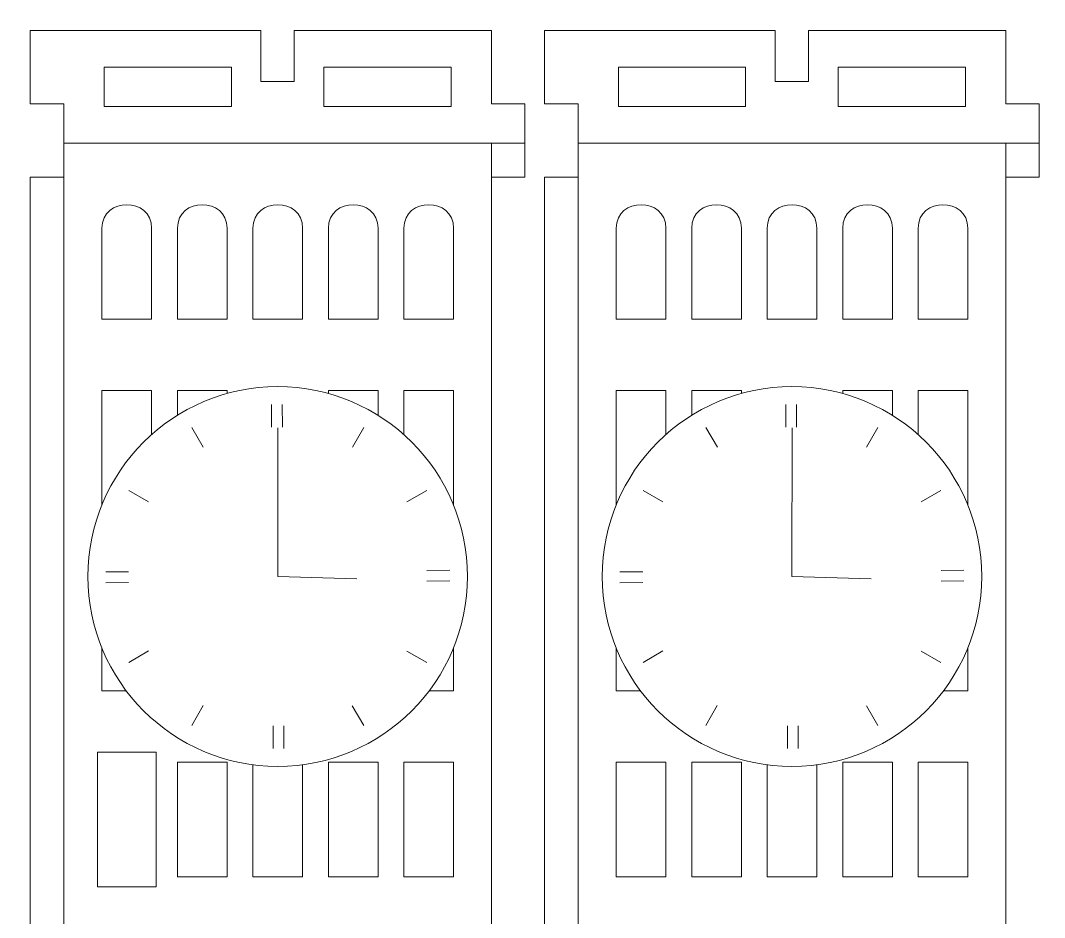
# Model space of a CAD drawing. Header units: millimetres. Extents: x -824 to 903, y -527 to 785.
# Drawn here: x -455.2 to -363.4, y 647.1 to 727.6 of the extents above; entities that cross this region are included whole.
import ezdxf

# ---------------------------------------------------------------- set-up
doc = ezdxf.new("R2010")
doc.units = ezdxf.units.MM
doc.header["$MEASUREMENT"] = 0
doc.layers.add('Camada 1', color=7, linetype='Continuous')

msp = doc.modelspace()

# ---------------------------------------------------------------- linework, layer by layer
at = {"layer": 'Camada 1', "color": 250, "lineweight": 9}
for points, knots in [([(-549.2728, 502.0451), (-549.2728, 502.0451), (-289.6563, 502.0451), (-289.6563, 502.0451), (-289.6563, 502.0451), (-289.6563, 502.0451), (-289.6563, 769.111), (-289.6563, 769.111), (-289.6563, 769.111), (-289.6563, 769.111), (-549.2728, 769.111), (-549.2728, 769.111), (-549.2728, 769.111), (-549.2728, 769.111), (-549.2728, 502.0451), (-549.2728, 502.0451)], [0, 0, 0, 0, 0.2, 0.2, 0.2, 0.2, 0.4, 0.4, 0.4, 0.4, 0.6, 0.6, 0.6, 0.6, 1, 1, 1, 1]), ([(-454.3518, 621.0344), (-454.3518, 621.0344), (-451.3516, 621.0344), (-451.3516, 621.0344), (-451.3516, 621.0344), (-451.3516, 621.0344), (-451.3516, 615.0342), (-451.3516, 615.0342), (-451.3516, 615.0342), (-451.3516, 615.0342), (-454.3518, 615.0342), (-454.3518, 615.0342), (-454.3518, 615.0342), (-454.3518, 615.0342), (-454.3518, 522.5338), (-454.3518, 522.5338), (-454.3518, 522.5338), (-454.3518, 522.5338), (-451.3516, 522.5338), (-451.3516, 522.5338), (-451.3516, 522.5338), (-451.3516, 522.5338), (-451.3516, 515.9603), (-451.3516, 515.9603), (-451.3516, 515.9603), (-451.3516, 515.9603), (-454.3518, 515.9603), (-454.3518, 515.9603), (-454.3518, 515.9603), (-454.3518, 515.9603), (-454.3518, 509.3865), (-454.3518, 509.3865), (-454.3518, 509.3865), (-454.3518, 509.3865), (-448.3515, 509.3865), (-448.3515, 509.3865), (-448.3515, 509.3865), (-448.3515, 509.3865), (-448.3515, 503.3863), (-448.3515, 503.3863), (-448.3515, 503.3863), (-448.3515, 503.3863), (-444.3512, 503.3863), (-444.3512, 503.3863), (-444.3512, 503.3863), (-444.3512, 503.3863), (-444.3512, 506.3864), (-444.3512, 506.3864), (-444.3512, 506.3864), (-444.3512, 506.3864), (-419.9499, 506.3864), (-419.9499, 506.3864), (-419.9499, 506.3864), (-419.9499, 506.3864), (-419.9499, 503.3863), (-419.9499, 503.3863), (-419.9499, 503.3863), (-419.9499, 503.3863), (-415.9497, 503.3863), (-415.9497, 503.3863), (-415.9497, 503.3863), (-415.9497, 503.3863), (-415.9497, 509.3865), (-415.9497, 509.3865), (-415.9497, 509.3865), (-415.9497, 509.3865), (-412.9798, 509.3865), (-412.9798, 509.3865), (-412.9798, 509.3865), (-412.9798, 509.3865), (-412.9798, 515.9603), (-412.9798, 515.9603), (-412.9798, 515.9603), (-412.9798, 515.9603), (-409.9797, 515.9603), (-409.9797, 515.9603), (-409.9797, 515.9603), (-409.9797, 515.9603), (-409.9797, 522.5338), (-409.9797, 522.5338), (-409.9797, 522.5338), (-409.9797, 522.5338), (-412.9798, 522.5338), (-412.9798, 522.5338), (-412.9798, 522.5338), (-412.9798, 522.5338), (-412.9798, 615.0342), (-412.9798, 615.0342), (-412.9798, 615.0342), (-412.9798, 615.0342), (-409.9797, 615.0342), (-409.9797, 615.0342), (-409.9797, 615.0342), (-409.9797, 615.0342), (-409.9797, 621.0344), (-409.9797, 621.0344), (-409.9797, 621.0344), (-409.9797, 621.0344), (-412.9798, 621.0344), (-412.9798, 621.0344), (-412.9798, 621.0344), (-412.9798, 621.0344), (-412.9798, 713.5346), (-412.9798, 713.5346), (-412.9798, 713.5346), (-412.9798, 713.5346), (-409.9797, 713.5346), (-409.9797, 713.5346), (-409.9797, 713.5346), (-409.9797, 713.5346), (-409.9797, 720.1083), (-409.9797, 720.1083), (-409.9797, 720.1083), (-409.9797, 720.1083), (-412.9798, 720.1083), (-412.9798, 720.1083), (-412.9798, 720.1083), (-412.9798, 720.1083), (-412.9798, 726.6819), (-412.9798, 726.6819), (-412.9798, 726.6819), (-412.9798, 726.6819), (-430.6657, 726.6819), (-430.6657, 726.6819), (-430.6657, 726.6819), (-430.6657, 726.6819), (-430.6657, 722.117), (-430.6657, 722.117), (-430.6657, 722.117), (-430.6657, 722.117), (-433.6658, 722.117), (-433.6658, 722.117), (-433.6658, 722.117), (-433.6658, 722.117), (-433.6658, 726.6819), (-433.6658, 726.6819), (-433.6658, 726.6819), (-433.6658, 726.6819), (-454.3518, 726.6819), (-454.3518, 726.6819), (-454.3518, 726.6819), (-454.3518, 726.6819), (-454.3518, 720.1083), (-454.3518, 720.1083), (-454.3518, 720.1083), (-454.3518, 720.1083), (-451.3516, 720.1083), (-451.3516, 720.1083), (-451.3516, 720.1083), (-451.3516, 720.1083), (-451.3516, 713.5346), (-451.3516, 713.5346), (-451.3516, 713.5346), (-451.3516, 713.5346), (-454.3518, 713.5346), (-454.3518, 713.5346), (-454.3518, 713.5346), (-454.3518, 713.5346), (-454.3518, 621.0344), (-454.3518, 621.0344)], [0, 0, 0, 0, 0.0243902, 0.0243902, 0.0243902, 0.0243902, 0.0487805, 0.0487805, 0.0487805, 0.0487805, 0.0731707, 0.0731707, 0.0731707, 0.0731707, 0.097561, 0.097561, 0.097561, 0.097561, 0.1219512, 0.1219512, 0.1219512, 0.1219512, 0.1463415, 0.1463415, 0.1463415, 0.1463415, 0.1707317, 0.1707317, 0.1707317, 0.1707317, 0.195122, 0.195122, 0.195122, 0.195122, 0.2195122, 0.2195122, 0.2195122, 0.2195122, 0.2439024, 0.2439024, 0.2439024, 0.2439024, 0.2682927, 0.2682927, 0.2682927, 0.2682927, 0.2926829, 0.2926829, 0.2926829, 0.2926829, 0.3170732, 0.3170732, 0.3170732, 0.3170732, 0.3414634, 0.3414634, 0.3414634, 0.3414634, 0.3658537, 0.3658537, 0.3658537, 0.3658537, 0.3902439, 0.3902439, 0.3902439, 0.3902439, 0.4146341, 0.4146341, 0.4146341, 0.4146341, 0.4390244, 0.4390244, 0.4390244, 0.4390244, 0.4634146, 0.4634146, 0.4634146, 0.4634146, 0.4878049, 0.4878049, 0.4878049, 0.4878049, 0.5121951, 0.5121951, 0.5121951, 0.5121951, 0.5365854, 0.5365854, 0.5365854, 0.5365854, 0.5609756, 0.5609756, 0.5609756, 0.5609756, 0.5853659, 0.5853659, 0.5853659, 0.5853659, 0.6097561, 0.6097561, 0.6097561, 0.6097561, 0.6341463, 0.6341463, 0.6341463, 0.6341463, 0.6585366, 0.6585366, 0.6585366, 0.6585366, 0.6829268, 0.6829268, 0.6829268, 0.6829268, 0.7073171, 0.7073171, 0.7073171, 0.7073171, 0.7317073, 0.7317073, 0.7317073, 0.7317073, 0.7560976, 0.7560976, 0.7560976, 0.7560976, 0.7804878, 0.7804878, 0.7804878, 0.7804878, 0.804878, 0.804878, 0.804878, 0.804878, 0.8292683, 0.8292683, 0.8292683, 0.8292683, 0.8536585, 0.8536585, 0.8536585, 0.8536585, 0.8780488, 0.8780488, 0.8780488, 0.8780488, 0.902439, 0.902439, 0.902439, 0.902439, 0.9268293, 0.9268293, 0.9268293, 0.9268293, 0.9512195, 0.9512195, 0.9512195, 0.9512195, 1, 1, 1, 1]), ([(-408.215, 621.0344), (-408.215, 621.0344), (-405.2148, 621.0344), (-405.2148, 621.0344), (-405.2148, 621.0344), (-405.2148, 621.0344), (-405.2148, 615.0342), (-405.2148, 615.0342), (-405.2148, 615.0342), (-405.2148, 615.0342), (-408.215, 615.0342), (-408.215, 615.0342), (-408.215, 615.0342), (-408.215, 615.0342), (-408.215, 522.5338), (-408.215, 522.5338), (-408.215, 522.5338), (-408.215, 522.5338), (-405.2148, 522.5338), (-405.2148, 522.5338), (-405.2148, 522.5338), (-405.2148, 522.5338), (-405.2148, 515.9603), (-405.2148, 515.9603), (-405.2148, 515.9603), (-405.2148, 515.9603), (-408.215, 515.9603), (-408.215, 515.9603), (-408.215, 515.9603), (-408.215, 515.9603), (-408.215, 509.3865), (-408.215, 509.3865), (-408.215, 509.3865), (-408.215, 509.3865), (-402.2146, 509.3865), (-402.2146, 509.3865), (-402.2146, 509.3865), (-402.2146, 509.3865), (-402.2146, 503.3863), (-402.2146, 503.3863), (-402.2146, 503.3863), (-402.2146, 503.3863), (-398.2144, 503.3863), (-398.2144, 503.3863), (-398.2144, 503.3863), (-398.2144, 503.3863), (-398.2144, 506.3864), (-398.2144, 506.3864), (-398.2144, 506.3864), (-398.2144, 506.3864), (-373.8131, 506.3864), (-373.8131, 506.3864), (-373.8131, 506.3864), (-373.8131, 506.3864), (-373.8131, 503.3863), (-373.8131, 503.3863), (-373.8131, 503.3863), (-373.8131, 503.3863), (-369.8129, 503.3863), (-369.8129, 503.3863), (-369.8129, 503.3863), (-369.8129, 503.3863), (-369.8129, 509.3865), (-369.8129, 509.3865), (-369.8129, 509.3865), (-369.8129, 509.3865), (-366.843, 509.3865), (-366.843, 509.3865), (-366.843, 509.3865), (-366.843, 509.3865), (-366.843, 515.9603), (-366.843, 515.9603), (-366.843, 515.9603), (-366.843, 515.9603), (-363.8429, 515.9603), (-363.8429, 515.9603), (-363.8429, 515.9603), (-363.8429, 515.9603), (-363.8429, 522.5338), (-363.8429, 522.5338), (-363.8429, 522.5338), (-363.8429, 522.5338), (-366.843, 522.5338), (-366.843, 522.5338), (-366.843, 522.5338), (-366.843, 522.5338), (-366.843, 615.0342), (-366.843, 615.0342), (-366.843, 615.0342), (-366.843, 615.0342), (-363.8429, 615.0342), (-363.8429, 615.0342), (-363.8429, 615.0342), (-363.8429, 615.0342), (-363.8429, 621.0344), (-363.8429, 621.0344), (-363.8429, 621.0344), (-363.8429, 621.0344), (-366.843, 621.0344), (-366.843, 621.0344), (-366.843, 621.0344), (-366.843, 621.0344), (-366.843, 713.5346), (-366.843, 713.5346), (-366.843, 713.5346), (-366.843, 713.5346), (-363.8429, 713.5346), (-363.8429, 713.5346), (-363.8429, 713.5346), (-363.8429, 713.5346), (-363.8429, 720.1083), (-363.8429, 720.1083), (-363.8429, 720.1083), (-363.8429, 720.1083), (-366.843, 720.1083), (-366.843, 720.1083), (-366.843, 720.1083), (-366.843, 720.1083), (-366.843, 726.6819), (-366.843, 726.6819), (-366.843, 726.6819), (-366.843, 726.6819), (-384.5289, 726.6819), (-384.5289, 726.6819), (-384.5289, 726.6819), (-384.5289, 726.6819), (-384.5289, 722.117), (-384.5289, 722.117), (-384.5289, 722.117), (-384.5289, 722.117), (-387.529, 722.117), (-387.529, 722.117), (-387.529, 722.117), (-387.529, 722.117), (-387.529, 726.6819), (-387.529, 726.6819), (-387.529, 726.6819), (-387.529, 726.6819), (-408.215, 726.6819), (-408.215, 726.6819), (-408.215, 726.6819), (-408.215, 726.6819), (-408.215, 720.1083), (-408.215, 720.1083), (-408.215, 720.1083), (-408.215, 720.1083), (-405.2148, 720.1083), (-405.2148, 720.1083), (-405.2148, 720.1083), (-405.2148, 720.1083), (-405.2148, 713.5346), (-405.2148, 713.5346), (-405.2148, 713.5346), (-405.2148, 713.5346), (-408.215, 713.5346), (-408.215, 713.5346), (-408.215, 713.5346), (-408.215, 713.5346), (-408.215, 621.0344), (-408.215, 621.0344)], [0, 0, 0, 0, 0.0243902, 0.0243902, 0.0243902, 0.0243902, 0.0487805, 0.0487805, 0.0487805, 0.0487805, 0.0731707, 0.0731707, 0.0731707, 0.0731707, 0.097561, 0.097561, 0.097561, 0.097561, 0.1219512, 0.1219512, 0.1219512, 0.1219512, 0.1463415, 0.1463415, 0.1463415, 0.1463415, 0.1707317, 0.1707317, 0.1707317, 0.1707317, 0.195122, 0.195122, 0.195122, 0.195122, 0.2195122, 0.2195122, 0.2195122, 0.2195122, 0.2439024, 0.2439024, 0.2439024, 0.2439024, 0.2682927, 0.2682927, 0.2682927, 0.2682927, 0.2926829, 0.2926829, 0.2926829, 0.2926829, 0.3170732, 0.3170732, 0.3170732, 0.3170732, 0.3414634, 0.3414634, 0.3414634, 0.3414634, 0.3658537, 0.3658537, 0.3658537, 0.3658537, 0.3902439, 0.3902439, 0.3902439, 0.3902439, 0.4146341, 0.4146341, 0.4146341, 0.4146341, 0.4390244, 0.4390244, 0.4390244, 0.4390244, 0.4634146, 0.4634146, 0.4634146, 0.4634146, 0.4878049, 0.4878049, 0.4878049, 0.4878049, 0.5121951, 0.5121951, 0.5121951, 0.5121951, 0.5365854, 0.5365854, 0.5365854, 0.5365854, 0.5609756, 0.5609756, 0.5609756, 0.5609756, 0.5853659, 0.5853659, 0.5853659, 0.5853659, 0.6097561, 0.6097561, 0.6097561, 0.6097561, 0.6341463, 0.6341463, 0.6341463, 0.6341463, 0.6585366, 0.6585366, 0.6585366, 0.6585366, 0.6829268, 0.6829268, 0.6829268, 0.6829268, 0.7073171, 0.7073171, 0.7073171, 0.7073171, 0.7317073, 0.7317073, 0.7317073, 0.7317073, 0.7560976, 0.7560976, 0.7560976, 0.7560976, 0.7804878, 0.7804878, 0.7804878, 0.7804878, 0.804878, 0.804878, 0.804878, 0.804878, 0.8292683, 0.8292683, 0.8292683, 0.8292683, 0.8536585, 0.8536585, 0.8536585, 0.8536585, 0.8780488, 0.8780488, 0.8780488, 0.8780488, 0.902439, 0.902439, 0.902439, 0.902439, 0.9268293, 0.9268293, 0.9268293, 0.9268293, 0.9512195, 0.9512195, 0.9512195, 0.9512195, 1, 1, 1, 1])]:
    msp.add_open_spline(points, degree=3, knots=knots, dxfattribs=at)
at = {"layer": 'Camada 1', "color": 5, "lineweight": 9}
for points, knots in [([(-447.7296, 723.3943), (-447.7296, 723.3943), (-436.3162, 723.3943), (-436.3162, 723.3943), (-436.3162, 723.3943), (-436.3162, 723.3943), (-436.3162, 719.8665), (-436.3162, 719.8665), (-436.3162, 719.8665), (-436.3162, 719.8665), (-447.7296, 719.8665), (-447.7296, 719.8665), (-447.7296, 719.8665), (-447.7296, 719.8665), (-447.7296, 723.3943), (-447.7296, 723.3943)], [0, 0, 0, 0, 0.2, 0.2, 0.2, 0.2, 0.4, 0.4, 0.4, 0.4, 0.6, 0.6, 0.6, 0.6, 1, 1, 1, 1]), ([(-428.0155, 723.3943), (-428.0155, 723.3943), (-416.6021, 723.3943), (-416.6021, 723.3943), (-416.6021, 723.3943), (-416.6021, 723.3943), (-416.6021, 719.8665), (-416.6021, 719.8665), (-416.6021, 719.8665), (-416.6021, 719.8665), (-428.0155, 719.8665), (-428.0155, 719.8665), (-428.0155, 719.8665), (-428.0155, 719.8665), (-428.0155, 723.3943), (-428.0155, 723.3943)], [0, 0, 0, 0, 0.2, 0.2, 0.2, 0.2, 0.4, 0.4, 0.4, 0.4, 0.6, 0.6, 0.6, 0.6, 1, 1, 1, 1]), ([(-401.5928, 723.3943), (-401.5928, 723.3943), (-390.1794, 723.3943), (-390.1794, 723.3943), (-390.1794, 723.3943), (-390.1794, 723.3943), (-390.1794, 719.8665), (-390.1794, 719.8665), (-390.1794, 719.8665), (-390.1794, 719.8665), (-401.5928, 719.8665), (-401.5928, 719.8665), (-401.5928, 719.8665), (-401.5928, 719.8665), (-401.5928, 723.3943), (-401.5928, 723.3943)], [0, 0, 0, 0, 0.2, 0.2, 0.2, 0.2, 0.4, 0.4, 0.4, 0.4, 0.6, 0.6, 0.6, 0.6, 1, 1, 1, 1]), ([(-381.8786, 723.3943), (-381.8786, 723.3943), (-370.4652, 723.3943), (-370.4652, 723.3943), (-370.4652, 723.3943), (-370.4652, 723.3943), (-370.4652, 719.8665), (-370.4652, 719.8665), (-370.4652, 719.8665), (-370.4652, 719.8665), (-381.8786, 719.8665), (-381.8786, 719.8665), (-381.8786, 719.8665), (-381.8786, 719.8665), (-381.8786, 723.3943), (-381.8786, 723.3943)], [0, 0, 0, 0, 0.2, 0.2, 0.2, 0.2, 0.4, 0.4, 0.4, 0.4, 0.6, 0.6, 0.6, 0.6, 1, 1, 1, 1]), ([(-447.9217, 700.7945), (-447.9217, 700.7945), (-443.4665, 700.7945), (-443.4665, 700.7945), (-443.4665, 700.7945), (-443.4665, 700.7945), (-443.4665, 708.949), (-443.4665, 708.949), (-443.4665, 708.949), (-443.4665, 711.7688), (-447.9217, 711.7688), (-447.9217, 708.949), (-447.9217, 708.949), (-447.9217, 708.949), (-447.9217, 700.7945), (-447.9217, 700.7945)], [0, 0, 0, 0, 0.2, 0.2, 0.2, 0.2, 0.4, 0.4, 0.4, 0.4, 0.6, 0.6, 0.6, 0.6, 1, 1, 1, 1]), ([(-441.1499, 700.7945), (-441.1499, 700.7945), (-436.6948, 700.7945), (-436.6948, 700.7945), (-436.6948, 700.7945), (-436.6948, 700.7945), (-436.6948, 708.949), (-436.6948, 708.949), (-436.6948, 708.949), (-436.6948, 711.7688), (-441.1499, 711.7688), (-441.1499, 708.949), (-441.1499, 708.949), (-441.1499, 708.949), (-441.1499, 700.7945), (-441.1499, 700.7945)], [0, 0, 0, 0, 0.2, 0.2, 0.2, 0.2, 0.4, 0.4, 0.4, 0.4, 0.6, 0.6, 0.6, 0.6, 1, 1, 1, 1]), ([(-434.3783, 700.7945), (-434.3783, 700.7945), (-429.923, 700.7945), (-429.923, 700.7945), (-429.923, 700.7945), (-429.923, 700.7945), (-429.923, 708.949), (-429.923, 708.949), (-429.923, 708.949), (-429.923, 711.7688), (-434.3783, 711.7688), (-434.3783, 708.949), (-434.3783, 708.949), (-434.3783, 708.949), (-434.3783, 700.7945), (-434.3783, 700.7945)], [0, 0, 0, 0, 0.2, 0.2, 0.2, 0.2, 0.4, 0.4, 0.4, 0.4, 0.6, 0.6, 0.6, 0.6, 1, 1, 1, 1]), ([(-427.6065, 700.7945), (-427.6065, 700.7945), (-423.1514, 700.7945), (-423.1514, 700.7945), (-423.1514, 700.7945), (-423.1514, 700.7945), (-423.1514, 708.949), (-423.1514, 708.949), (-423.1514, 708.949), (-423.1514, 711.7688), (-427.6065, 711.7688), (-427.6065, 708.949), (-427.6065, 708.949), (-427.6065, 708.949), (-427.6065, 700.7945), (-427.6065, 700.7945)], [0, 0, 0, 0, 0.2, 0.2, 0.2, 0.2, 0.4, 0.4, 0.4, 0.4, 0.6, 0.6, 0.6, 0.6, 1, 1, 1, 1]), ([(-420.8348, 700.7945), (-420.8348, 700.7945), (-416.3796, 700.7945), (-416.3796, 700.7945), (-416.3796, 700.7945), (-416.3796, 700.7945), (-416.3796, 708.949), (-416.3796, 708.949), (-416.3796, 708.949), (-416.3796, 711.7688), (-420.8348, 711.7688), (-420.8348, 708.949), (-420.8348, 708.949), (-420.8348, 708.949), (-420.8348, 700.7945), (-420.8348, 700.7945)], [0, 0, 0, 0, 0.2, 0.2, 0.2, 0.2, 0.4, 0.4, 0.4, 0.4, 0.6, 0.6, 0.6, 0.6, 1, 1, 1, 1]), ([(-401.7849, 700.7945), (-401.7849, 700.7945), (-397.3297, 700.7945), (-397.3297, 700.7945), (-397.3297, 700.7945), (-397.3297, 700.7945), (-397.3297, 708.949), (-397.3297, 708.949), (-397.3297, 708.949), (-397.3297, 711.7688), (-401.7849, 711.7688), (-401.7849, 708.949), (-401.7849, 708.949), (-401.7849, 708.949), (-401.7849, 700.7945), (-401.7849, 700.7945)], [0, 0, 0, 0, 0.2, 0.2, 0.2, 0.2, 0.4, 0.4, 0.4, 0.4, 0.6, 0.6, 0.6, 0.6, 1, 1, 1, 1]), ([(-395.0131, 700.7945), (-395.0131, 700.7945), (-390.5579, 700.7945), (-390.5579, 700.7945), (-390.5579, 700.7945), (-390.5579, 700.7945), (-390.5579, 708.949), (-390.5579, 708.949), (-390.5579, 708.949), (-390.5579, 711.7688), (-395.0131, 711.7688), (-395.0131, 708.949), (-395.0131, 708.949), (-395.0131, 708.949), (-395.0131, 700.7945), (-395.0131, 700.7945)], [0, 0, 0, 0, 0.2, 0.2, 0.2, 0.2, 0.4, 0.4, 0.4, 0.4, 0.6, 0.6, 0.6, 0.6, 1, 1, 1, 1]), ([(-388.2415, 700.7945), (-388.2415, 700.7945), (-383.7862, 700.7945), (-383.7862, 700.7945), (-383.7862, 700.7945), (-383.7862, 700.7945), (-383.7862, 708.949), (-383.7862, 708.949), (-383.7862, 708.949), (-383.7862, 711.7688), (-388.2415, 711.7688), (-388.2415, 708.949), (-388.2415, 708.949), (-388.2415, 708.949), (-388.2415, 700.7945), (-388.2415, 700.7945)], [0, 0, 0, 0, 0.2, 0.2, 0.2, 0.2, 0.4, 0.4, 0.4, 0.4, 0.6, 0.6, 0.6, 0.6, 1, 1, 1, 1]), ([(-381.4697, 700.7945), (-381.4697, 700.7945), (-377.0145, 700.7945), (-377.0145, 700.7945), (-377.0145, 700.7945), (-377.0145, 700.7945), (-377.0145, 708.949), (-377.0145, 708.949), (-377.0145, 708.949), (-377.0145, 711.7688), (-381.4697, 711.7688), (-381.4697, 708.949), (-381.4697, 708.949), (-381.4697, 708.949), (-381.4697, 700.7945), (-381.4697, 700.7945)], [0, 0, 0, 0, 0.2, 0.2, 0.2, 0.2, 0.4, 0.4, 0.4, 0.4, 0.6, 0.6, 0.6, 0.6, 1, 1, 1, 1]), ([(-374.6979, 700.7945), (-374.6979, 700.7945), (-370.2428, 700.7945), (-370.2428, 700.7945), (-370.2428, 700.7945), (-370.2428, 700.7945), (-370.2428, 708.949), (-370.2428, 708.949), (-370.2428, 708.949), (-370.2428, 711.7688), (-374.6979, 711.7688), (-374.6979, 708.949), (-374.6979, 708.949), (-374.6979, 708.949), (-374.6979, 700.7945), (-374.6979, 700.7945)], [0, 0, 0, 0, 0.2, 0.2, 0.2, 0.2, 0.4, 0.4, 0.4, 0.4, 0.6, 0.6, 0.6, 0.6, 1, 1, 1, 1]), ([(-432.1557, 694.7486), (-422.7525, 694.7486), (-415.1298, 687.1259), (-415.1298, 677.7228), (-415.1298, 677.7228), (-415.1298, 668.3196), (-422.7525, 660.6969), (-432.1557, 660.6969), (-432.1557, 660.6969), (-441.5589, 660.6969), (-449.1816, 668.3196), (-449.1816, 677.7228), (-449.1816, 677.7228), (-449.1816, 687.1259), (-441.5589, 694.7486), (-432.1557, 694.7486)], [0, 0, 0, 0, 0.2, 0.2, 0.2, 0.2, 0.4, 0.4, 0.4, 0.4, 0.6, 0.6, 0.6, 0.6, 1, 1, 1, 1]), ([(-386.0189, 694.7486), (-376.6157, 694.7486), (-368.993, 687.1259), (-368.993, 677.7228), (-368.993, 677.7228), (-368.993, 668.3196), (-376.6157, 660.6969), (-386.0189, 660.6969), (-386.0189, 660.6969), (-395.4221, 660.6969), (-403.0448, 668.3196), (-403.0448, 677.7228), (-403.0448, 677.7228), (-403.0448, 687.1259), (-395.4221, 694.7486), (-386.0189, 694.7486)], [0, 0, 0, 0, 0.2, 0.2, 0.2, 0.2, 0.4, 0.4, 0.4, 0.4, 0.6, 0.6, 0.6, 0.6, 1, 1, 1, 1]), ([(-443.4665, 690.4517), (-443.4665, 690.4517), (-443.4665, 694.3991), (-443.4665, 694.3991), (-443.4665, 694.3991), (-444.9516, 694.3991), (-446.4366, 694.3991), (-447.9217, 694.3991), (-447.9217, 694.3991), (-447.9217, 694.3991), (-447.9217, 684.1555), (-447.9217, 684.1555)], [0, 0, 0, 0, 0.25, 0.25, 0.25, 0.25, 0.5, 0.5, 0.5, 0.5, 1, 1, 1, 1]), ([(-436.6948, 694.1433), (-436.6948, 694.1433), (-436.6948, 694.3991), (-436.6948, 694.3991), (-436.6948, 694.3991), (-438.1798, 694.3991), (-439.6649, 694.3991), (-441.1499, 694.3991), (-441.1499, 694.3991), (-441.1499, 694.3991), (-441.1499, 692.1862), (-441.1499, 692.1862)], [0, 0, 0, 0, 0.25, 0.25, 0.25, 0.25, 0.5, 0.5, 0.5, 0.5, 1, 1, 1, 1]), ([(-423.1514, 692.1862), (-423.1514, 692.1862), (-423.1514, 694.3991), (-423.1514, 694.3991), (-423.1514, 694.3991), (-424.6364, 694.3991), (-426.1215, 694.3991), (-427.6065, 694.3991), (-427.6065, 694.3991), (-427.6065, 694.3991), (-427.6065, 694.1433), (-427.6065, 694.1433)], [0, 0, 0, 0, 0.25, 0.25, 0.25, 0.25, 0.5, 0.5, 0.5, 0.5, 1, 1, 1, 1]), ([(-416.3796, 684.1555), (-416.3796, 684.1555), (-416.3796, 694.3991), (-416.3796, 694.3991), (-416.3796, 694.3991), (-417.8646, 694.3991), (-419.3497, 694.3991), (-420.8348, 694.3991), (-420.8348, 694.3991), (-420.8348, 694.3991), (-420.8348, 690.4517), (-420.8348, 690.4517)], [0, 0, 0, 0, 0.25, 0.25, 0.25, 0.25, 0.5, 0.5, 0.5, 0.5, 1, 1, 1, 1]), ([(-397.3297, 690.4517), (-397.3297, 690.4517), (-397.3297, 694.3991), (-397.3297, 694.3991), (-397.3297, 694.3991), (-398.8148, 694.3991), (-400.2998, 694.3991), (-401.7849, 694.3991), (-401.7849, 694.3991), (-401.7849, 694.3991), (-401.7849, 684.1555), (-401.7849, 684.1555)], [0, 0, 0, 0, 0.25, 0.25, 0.25, 0.25, 0.5, 0.5, 0.5, 0.5, 1, 1, 1, 1]), ([(-390.5579, 694.1433), (-390.5579, 694.1433), (-390.5579, 694.3991), (-390.5579, 694.3991), (-390.5579, 694.3991), (-392.043, 694.3991), (-393.5281, 694.3991), (-395.0131, 694.3991), (-395.0131, 694.3991), (-395.0131, 694.3991), (-395.0131, 692.1862), (-395.0131, 692.1862)], [0, 0, 0, 0, 0.25, 0.25, 0.25, 0.25, 0.5, 0.5, 0.5, 0.5, 1, 1, 1, 1]), ([(-377.0145, 692.1862), (-377.0145, 692.1862), (-377.0145, 694.3991), (-377.0145, 694.3991), (-377.0145, 694.3991), (-378.4996, 694.3991), (-379.9846, 694.3991), (-381.4697, 694.3991), (-381.4697, 694.3991), (-381.4697, 694.3991), (-381.4697, 694.1433), (-381.4697, 694.1433)], [0, 0, 0, 0, 0.25, 0.25, 0.25, 0.25, 0.5, 0.5, 0.5, 0.5, 1, 1, 1, 1]), ([(-370.2428, 684.1555), (-370.2428, 684.1555), (-370.2428, 694.3991), (-370.2428, 694.3991), (-370.2428, 694.3991), (-371.7278, 694.3991), (-373.2129, 694.3991), (-374.6979, 694.3991), (-374.6979, 694.3991), (-374.6979, 694.3991), (-374.6979, 690.4517), (-374.6979, 690.4517)], [0, 0, 0, 0, 0.25, 0.25, 0.25, 0.25, 0.5, 0.5, 0.5, 0.5, 1, 1, 1, 1]), ([(-439.8709, 691.0859), (-439.8709, 691.0859), (-438.8376, 689.3163), (-438.8376, 689.3163), (-438.8376, 689.3163), (-438.8376, 689.3163), (-439.8709, 691.0859), (-439.8709, 691.0859)], [0, 0, 0, 0, 0.3333333, 0.3333333, 0.3333333, 0.3333333, 1, 1, 1, 1]), ([(-432.1506, 691.0419), (-432.1506, 691.0419), (-432.1557, 677.7228), (-432.1557, 677.7228), (-432.1557, 677.7228), (-432.1557, 677.7228), (-425.0462, 677.497), (-425.0462, 677.497)], [0, 0, 0, 0, 0.3333333, 0.3333333, 0.3333333, 0.3333333, 1, 1, 1, 1]), ([(-393.7341, 691.0859), (-393.7341, 691.0859), (-392.7008, 689.3163), (-392.7008, 689.3163), (-392.7008, 689.3163), (-392.7008, 689.3163), (-393.7341, 691.0859), (-393.7341, 691.0859)], [0, 0, 0, 0, 0.3333333, 0.3333333, 0.3333333, 0.3333333, 1, 1, 1, 1]), ([(-386.0138, 691.0419), (-386.0138, 691.0419), (-386.0189, 677.7228), (-386.0189, 677.7228), (-386.0189, 677.7228), (-386.0189, 677.7228), (-378.9094, 677.497), (-378.9094, 677.497)], [0, 0, 0, 0, 0.3333333, 0.3333333, 0.3333333, 0.3333333, 1, 1, 1, 1]), ([(-445.5188, 685.4381), (-445.5188, 685.4381), (-443.7392, 684.4221), (-443.7392, 684.4221), (-443.7392, 684.4221), (-443.7392, 684.4221), (-445.5188, 685.4381), (-445.5188, 685.4381)], [0, 0, 0, 0, 0.3333333, 0.3333333, 0.3333333, 0.3333333, 1, 1, 1, 1]), ([(-399.3819, 685.4381), (-399.3819, 685.4381), (-397.6024, 684.4221), (-397.6024, 684.4221), (-397.6024, 684.4221), (-397.6024, 684.4221), (-399.3819, 685.4381), (-399.3819, 685.4381)], [0, 0, 0, 0, 0.3333333, 0.3333333, 0.3333333, 0.3333333, 1, 1, 1, 1]), ([(-447.9217, 671.3079), (-447.9217, 671.3079), (-447.9217, 667.4596), (-447.9217, 667.4596), (-447.9217, 667.4596), (-447.9217, 667.4596), (-445.7286, 667.4596), (-445.7286, 667.4596)], [0, 0, 0, 0, 0.3333333, 0.3333333, 0.3333333, 0.3333333, 1, 1, 1, 1]), ([(-418.5726, 667.4596), (-418.5726, 667.4596), (-416.3796, 667.4596), (-416.3796, 667.4596), (-416.3796, 667.4596), (-416.3796, 667.4596), (-416.3796, 671.3079), (-416.3796, 671.3079)], [0, 0, 0, 0, 0.3333333, 0.3333333, 0.3333333, 0.3333333, 1, 1, 1, 1]), ([(-401.7849, 671.3079), (-401.7849, 671.3079), (-401.7849, 667.4596), (-401.7849, 667.4596), (-401.7849, 667.4596), (-401.7849, 667.4596), (-399.5918, 667.4596), (-399.5918, 667.4596)], [0, 0, 0, 0, 0.3333333, 0.3333333, 0.3333333, 0.3333333, 1, 1, 1, 1]), ([(-372.4358, 667.4596), (-372.4358, 667.4596), (-370.2428, 667.4596), (-370.2428, 667.4596), (-370.2428, 667.4596), (-370.2428, 667.4596), (-370.2428, 671.3079), (-370.2428, 671.3079)], [0, 0, 0, 0, 0.3333333, 0.3333333, 0.3333333, 0.3333333, 1, 1, 1, 1]), ([(-448.3149, 649.8857), (-446.5677, 649.8857), (-444.8205, 649.8857), (-443.0735, 649.8857), (-443.0735, 649.8857), (-443.0735, 653.9141), (-443.0735, 657.9423), (-443.0735, 661.9705), (-443.0735, 661.9705), (-444.8205, 661.9705), (-446.5677, 661.9705), (-448.3149, 661.9705), (-448.3149, 661.9705), (-448.3149, 657.9423), (-448.3149, 653.9141), (-448.3149, 649.8857)], [0, 0, 0, 0, 0.2, 0.2, 0.2, 0.2, 0.4, 0.4, 0.4, 0.4, 0.6, 0.6, 0.6, 0.6, 1, 1, 1, 1]), ([(-441.1499, 650.7921), (-439.6649, 650.7921), (-438.1798, 650.7921), (-436.6948, 650.7921), (-436.6948, 650.7921), (-436.6948, 654.2162), (-436.6948, 657.6402), (-436.6948, 661.0642), (-436.6948, 661.0642), (-438.1798, 661.0642), (-439.6649, 661.0642), (-441.1499, 661.0642), (-441.1499, 661.0642), (-441.1499, 657.6402), (-441.1499, 654.2162), (-441.1499, 650.7921)], [0, 0, 0, 0, 0.2, 0.2, 0.2, 0.2, 0.4, 0.4, 0.4, 0.4, 0.6, 0.6, 0.6, 0.6, 1, 1, 1, 1]), ([(-434.3783, 660.8509), (-434.3783, 660.8509), (-434.3783, 650.7921), (-434.3783, 650.7921), (-434.3783, 650.7921), (-432.8932, 650.7921), (-431.4082, 650.7921), (-429.923, 650.7921), (-429.923, 650.7921), (-429.923, 650.7921), (-429.923, 660.8509), (-429.923, 660.8509)], [0, 0, 0, 0, 0.25, 0.25, 0.25, 0.25, 0.5, 0.5, 0.5, 0.5, 1, 1, 1, 1]), ([(-427.6065, 650.7921), (-426.1215, 650.7921), (-424.6364, 650.7921), (-423.1514, 650.7921), (-423.1514, 650.7921), (-423.1514, 654.2162), (-423.1514, 657.6402), (-423.1514, 661.0642), (-423.1514, 661.0642), (-424.6364, 661.0642), (-426.1215, 661.0642), (-427.6065, 661.0642), (-427.6065, 661.0642), (-427.6065, 657.6402), (-427.6065, 654.2162), (-427.6065, 650.7921)], [0, 0, 0, 0, 0.2, 0.2, 0.2, 0.2, 0.4, 0.4, 0.4, 0.4, 0.6, 0.6, 0.6, 0.6, 1, 1, 1, 1]), ([(-420.8348, 650.7921), (-419.3497, 650.7921), (-417.8646, 650.7921), (-416.3796, 650.7921), (-416.3796, 650.7921), (-416.3796, 654.2162), (-416.3796, 657.6402), (-416.3796, 661.0642), (-416.3796, 661.0642), (-417.8646, 661.0642), (-419.3497, 661.0642), (-420.8348, 661.0642), (-420.8348, 661.0642), (-420.8348, 657.6402), (-420.8348, 654.2162), (-420.8348, 650.7921)], [0, 0, 0, 0, 0.2, 0.2, 0.2, 0.2, 0.4, 0.4, 0.4, 0.4, 0.6, 0.6, 0.6, 0.6, 1, 1, 1, 1]), ([(-401.7849, 650.7921), (-400.2998, 650.7921), (-398.8148, 650.7921), (-397.3297, 650.7921), (-397.3297, 650.7921), (-397.3297, 654.2162), (-397.3297, 657.6402), (-397.3297, 661.0642), (-397.3297, 661.0642), (-398.8148, 661.0642), (-400.2998, 661.0642), (-401.7849, 661.0642), (-401.7849, 661.0642), (-401.7849, 657.6402), (-401.7849, 654.2162), (-401.7849, 650.7921)], [0, 0, 0, 0, 0.2, 0.2, 0.2, 0.2, 0.4, 0.4, 0.4, 0.4, 0.6, 0.6, 0.6, 0.6, 1, 1, 1, 1]), ([(-395.0131, 650.7921), (-393.5281, 650.7921), (-392.043, 650.7921), (-390.5579, 650.7921), (-390.5579, 650.7921), (-390.5579, 654.2162), (-390.5579, 657.6402), (-390.5579, 661.0642), (-390.5579, 661.0642), (-392.043, 661.0642), (-393.5281, 661.0642), (-395.0131, 661.0642), (-395.0131, 661.0642), (-395.0131, 657.6402), (-395.0131, 654.2162), (-395.0131, 650.7921)], [0, 0, 0, 0, 0.2, 0.2, 0.2, 0.2, 0.4, 0.4, 0.4, 0.4, 0.6, 0.6, 0.6, 0.6, 1, 1, 1, 1]), ([(-388.2415, 660.8509), (-388.2415, 660.8509), (-388.2415, 650.7921), (-388.2415, 650.7921), (-388.2415, 650.7921), (-386.7564, 650.7921), (-385.2714, 650.7921), (-383.7862, 650.7921), (-383.7862, 650.7921), (-383.7862, 650.7921), (-383.7862, 660.8509), (-383.7862, 660.8509)], [0, 0, 0, 0, 0.25, 0.25, 0.25, 0.25, 0.5, 0.5, 0.5, 0.5, 1, 1, 1, 1]), ([(-381.4697, 650.7921), (-379.9846, 650.7921), (-378.4996, 650.7921), (-377.0145, 650.7921), (-377.0145, 650.7921), (-377.0145, 654.2162), (-377.0145, 657.6402), (-377.0145, 661.0642), (-377.0145, 661.0642), (-378.4996, 661.0642), (-379.9846, 661.0642), (-381.4697, 661.0642), (-381.4697, 661.0642), (-381.4697, 657.6402), (-381.4697, 654.2162), (-381.4697, 650.7921)], [0, 0, 0, 0, 0.2, 0.2, 0.2, 0.2, 0.4, 0.4, 0.4, 0.4, 0.6, 0.6, 0.6, 0.6, 1, 1, 1, 1]), ([(-374.6979, 650.7921), (-373.2129, 650.7921), (-371.7278, 650.7921), (-370.2428, 650.7921), (-370.2428, 650.7921), (-370.2428, 654.2162), (-370.2428, 657.6402), (-370.2428, 661.0642), (-370.2428, 661.0642), (-371.7278, 661.0642), (-373.2129, 661.0642), (-374.6979, 661.0642), (-374.6979, 661.0642), (-374.6979, 657.6402), (-374.6979, 654.2162), (-374.6979, 650.7921)], [0, 0, 0, 0, 0.2, 0.2, 0.2, 0.2, 0.4, 0.4, 0.4, 0.4, 0.6, 0.6, 0.6, 0.6, 1, 1, 1, 1])]:
    msp.add_open_spline(points, degree=3, knots=knots, dxfattribs=at)
for points in [[(-451.3516, 716.5789), (-451.3516, 716.5789), (-409.9797, 716.5789), (-409.9797, 716.5789)], [(-412.9798, 716.5789), (-412.9798, 716.5789), (-412.9798, 713.5346), (-412.9798, 713.5346)], [(-405.2148, 716.5789), (-405.2148, 716.5789), (-363.8429, 716.5789), (-363.8429, 716.5789)], [(-366.843, 716.5789), (-366.843, 716.5789), (-366.843, 713.5346), (-366.843, 713.5346)], [(-451.3516, 713.5346), (-451.3516, 713.5346), (-451.3516, 621.0344), (-451.3516, 621.0344)], [(-405.2148, 713.5346), (-405.2148, 713.5346), (-405.2148, 621.0344), (-405.2148, 621.0344)], [(-432.7065, 691.1039), (-432.7065, 691.1039), (-432.7166, 693.1532), (-432.7166, 693.1532)], [(-431.7406, 691.1039), (-431.7406, 691.1039), (-431.7508, 693.1532), (-431.7508, 693.1532)], [(-386.5697, 691.1039), (-386.5697, 691.1039), (-386.5798, 693.1532), (-386.5798, 693.1532)], [(-385.6038, 691.1039), (-385.6038, 691.1039), (-385.6139, 693.1532), (-385.6139, 693.1532)], [(-425.4564, 689.3063), (-425.4564, 689.3063), (-424.4404, 691.0858), (-424.4404, 691.0858)], [(-379.3196, 689.3063), (-379.3196, 689.3063), (-378.3036, 691.0858), (-378.3036, 691.0858)], [(-420.5622, 684.4046), (-420.5622, 684.4046), (-418.7925, 685.4379), (-418.7925, 685.4379)], [(-374.4254, 684.4046), (-374.4254, 684.4046), (-372.6557, 685.4379), (-372.6557, 685.4379)], [(-445.5369, 678.1378), (-445.5369, 678.1378), (-447.5862, 678.1277), (-447.5862, 678.1277)], [(-418.7745, 678.2736), (-418.7745, 678.2736), (-416.7252, 678.2837), (-416.7252, 678.2837)], [(-399.4001, 678.1378), (-399.4001, 678.1378), (-401.4494, 678.1277), (-401.4494, 678.1277)], [(-372.6377, 678.2736), (-372.6377, 678.2736), (-370.5884, 678.2837), (-370.5884, 678.2837)], [(-445.5369, 677.1719), (-445.5369, 677.1719), (-447.5862, 677.1618), (-447.5862, 677.1618)], [(-418.7745, 677.3077), (-418.7745, 677.3077), (-416.7252, 677.3178), (-416.7252, 677.3178)], [(-399.4001, 677.1719), (-399.4001, 677.1719), (-401.4494, 677.1618), (-401.4494, 677.1618)], [(-372.6377, 677.3077), (-372.6377, 677.3077), (-370.5884, 677.3178), (-370.5884, 677.3178)], [(-443.7492, 671.0409), (-443.7492, 671.0409), (-445.5189, 670.0076), (-445.5189, 670.0076)], [(-420.5722, 671.0235), (-420.5722, 671.0235), (-418.7926, 670.0075), (-418.7926, 670.0075)], [(-397.6124, 671.0409), (-397.6124, 671.0409), (-399.3821, 670.0076), (-399.3821, 670.0076)], [(-374.4354, 671.0235), (-374.4354, 671.0235), (-372.6558, 670.0075), (-372.6558, 670.0075)], [(-438.855, 666.1392), (-438.855, 666.1392), (-439.871, 664.3597), (-439.871, 664.3597)], [(-425.4738, 666.1292), (-425.4738, 666.1292), (-424.4405, 664.3596), (-424.4405, 664.3596)], [(-392.7182, 666.1392), (-392.7182, 666.1392), (-393.7342, 664.3597), (-393.7342, 664.3597)], [(-379.337, 666.1292), (-379.337, 666.1292), (-378.3037, 664.3596), (-378.3037, 664.3596)], [(-432.5708, 664.3416), (-432.5708, 664.3416), (-432.5606, 662.2923), (-432.5606, 662.2923)], [(-431.6049, 664.3416), (-431.6049, 664.3416), (-431.5948, 662.2923), (-431.5948, 662.2923)], [(-386.4339, 664.3416), (-386.4339, 664.3416), (-386.4238, 662.2923), (-386.4238, 662.2923)], [(-385.4681, 664.3416), (-385.4681, 664.3416), (-385.4579, 662.2923), (-385.4579, 662.2923)]]:
    msp.add_open_spline(points, degree=3, dxfattribs=at)

doc.saveas('drawing.dxf')
